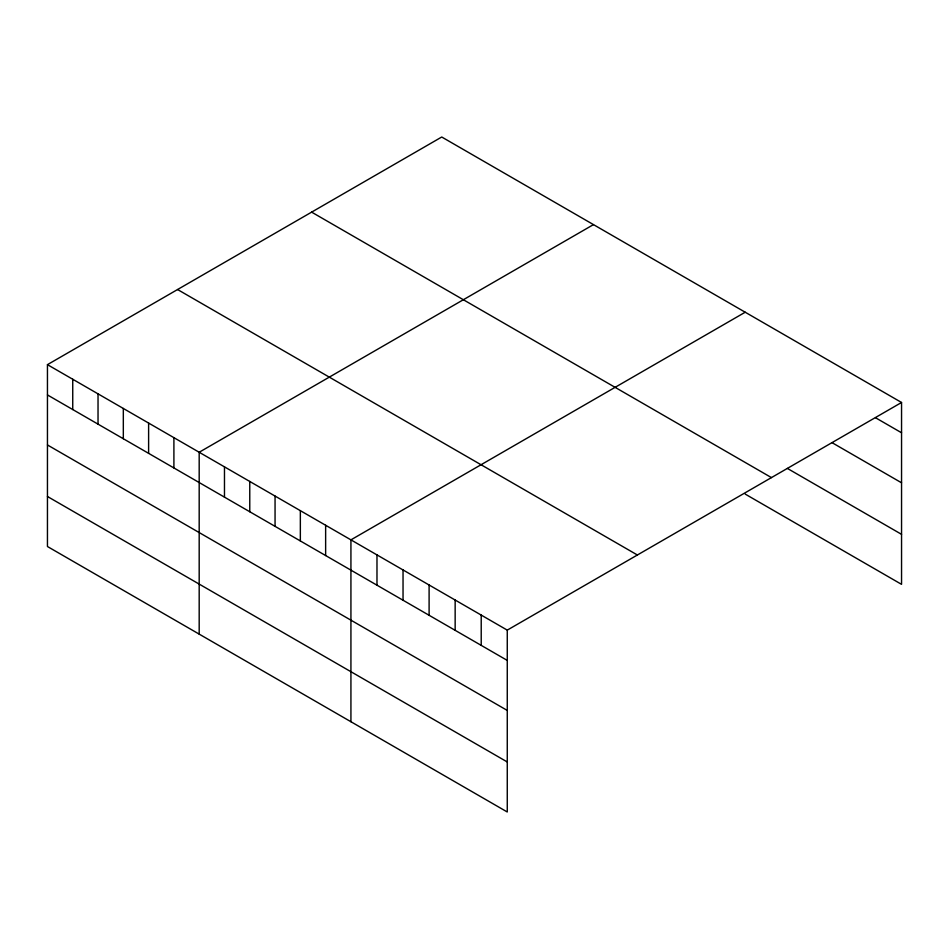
<?xml version="1.0" encoding="UTF-8"?>
<svg xmlns="http://www.w3.org/2000/svg" width="949" height="949" viewBox="0 0 949 949"><rect width="100%" height="100%" fill="white"/><g stroke="black" fill="none" stroke-linecap="round" stroke-linejoin="round"><path stroke-width="1.42" d="M47.45 364.653L507.264 630.124L507.264 811.988L47.45 546.517L47.45 364.653L441.736 137.012L901.55 402.483L901.55 584.347L745.214 494.097M593.469 224.616L199.183 452.258L199.183 634.122M745.214 312.221L350.928 539.862L350.928 721.726M507.264 630.124L901.55 402.483M875.488 417.726L901.55 432.768M832.071 442.673L901.55 482.792M787.397 468.426L901.55 534.334M311.616 212.125L771.43 477.596M177.57 289.528L637.384 554.999M47.45 394.938L507.264 660.409M47.45 444.962L507.264 710.433M47.45 496.493L507.264 761.964M481.214 615.071L481.214 645.367M455.152 600.029L455.152 630.326M429.102 584.987L429.102 615.284M403.04 569.946L403.04 600.231M376.978 554.904L376.978 585.189M325.637 525.26L325.637 555.545M300.347 510.657L300.347 540.942M275.056 496.054L275.056 526.351M249.765 481.451L249.765 511.748M224.474 466.849L224.474 497.146M173.904 437.655L173.904 467.94M148.613 423.052L148.613 453.337M123.323 408.45L123.323 438.735M98.032 393.847L98.032 424.144M72.741 379.244L72.741 409.541"/></g></svg>
